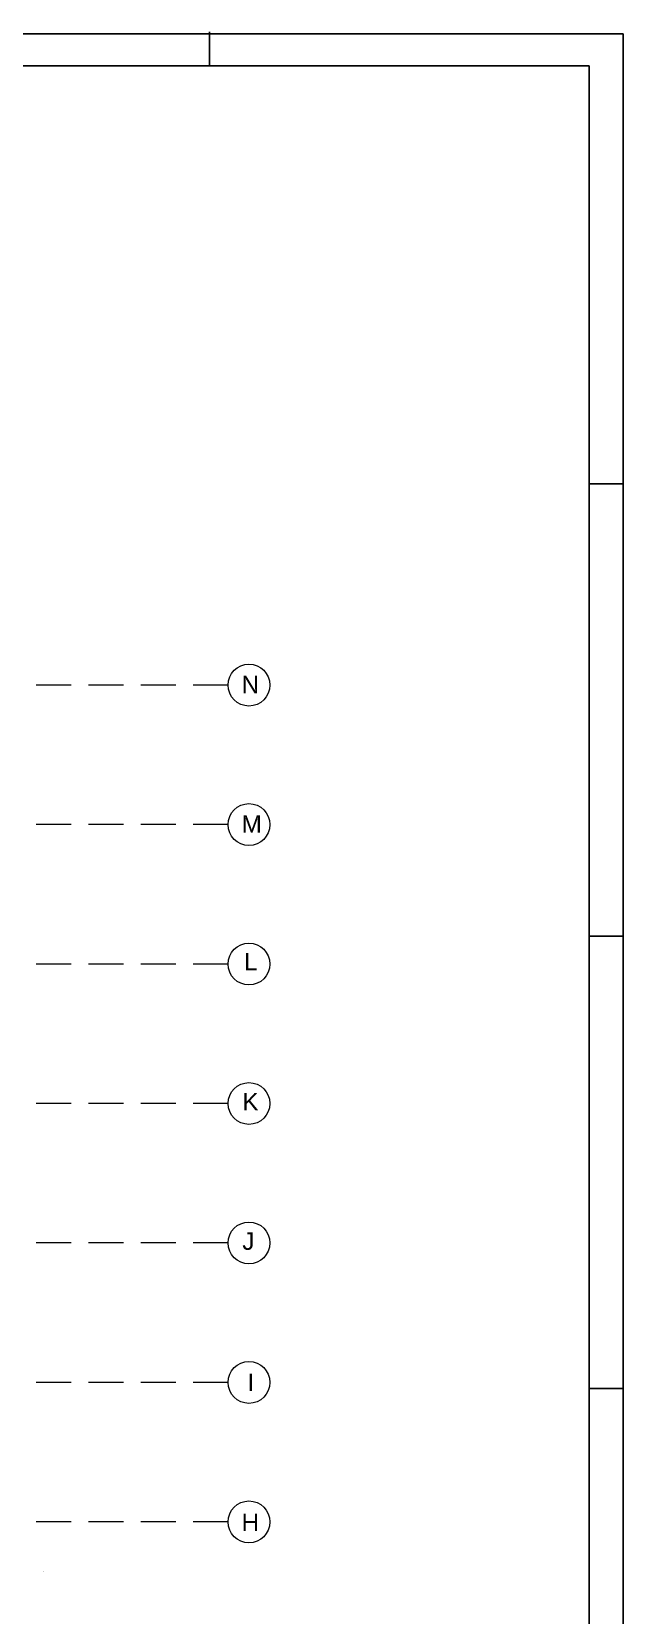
# Model space of a CAD drawing. Extents: x 11598203 to 12344885, y -3849975 to -3741011.
# Drawn here: x 12327915 to 12344885, y -3786433 to -3741011 of the extents above; entities that cross this region are included whole.
import ezdxf

# ---------------------------------------------------------------- set-up
doc = ezdxf.new("R2010")
doc.units = 0
doc.header["$MEASUREMENT"] = 0
doc.linetypes.add('Center', pattern=[8, 4, -2, 0, -2])
doc.linetypes.add('DASHED', pattern=[0.75, 0.5, -0.25])
doc.layers.get('0').update_dxf_attribs({"linetype": 'CONTINUOUS'})
doc.layers.add('HVAC_ODU', color=232, linetype='CONTINUOUS', lineweight=0)
doc.styles.get("Standard").update_dxf_attribs({"font": 'arial.ttf'})

# ---------------------------------------------------------------- blocks, each defined once
blk = doc.blocks.new('TERRACE1')
at = {"color": 6, "ltscale": 5}
for p, q in [((872.9, 26478.4, 2874.3), (872.9, 26478.4, 2874.3)), ((886.4, 26478.4, 2874.3), (886.4, 26478.4, 2874.3)), ((889.4, 26478.4, 2874.3), (889.4, 26478.4, 2874.3))]:
    blk.add_line(p, q, dxfattribs=at)

msp = doc.modelspace()

# ---------------------------------------------------------------- linework, layer by layer
at = {"color": 8, "lineweight": 25}
for p, q in [((12263897.3, -3741077), (12344885, -3741077)), ((12333019.6, -3741011.4), (12333019.6, -3741995.3)), ((12344885, -3741077), (12344885, -3849974.7)), ((12264881.2, -3741995.3), (12343901.1, -3741995.3)), ((12343901.1, -3741995.3), (12343901.1, -3848990.8)), ((12343901.1, -3753982.5), (12344885, -3753982.5)), ((12343901.1, -3766953.7), (12344885, -3766953.7)), ((12343901.1, -3779924.8), (12344885, -3779924.8))]:
    msp.add_line(p, q, dxfattribs=at)
at = {"layer": 'HVAC_ODU', "linetype": 'DASHED', "ltscale": 2000}
for p, q in [((12333548.2, -3759752.8, -1103.3), (12270996.9, -3759752.8, -1103.3)), ((12333548.2, -3763752.8, -1103.3), (12270996.9, -3763752.8, -1103.3)), ((12333548.2, -3767752.8, -1103.3), (12270996.9, -3767752.8, -1103.3)), ((12333548.2, -3771752.8, -1103.3), (12270996.9, -3771752.8, -1103.3)), ((12333548.2, -3775752.8, -1103.3), (12270996.9, -3775752.8, -1103.3)), ((12333548.2, -3779752.8, -1103.3), (12270996.9, -3779752.8, -1103.3)), ((12333548.2, -3783752.8, -1103.3), (12270996.9, -3783752.8, -1103.3))]:
    msp.add_line(p, q, dxfattribs=at)
at = {"layer": 'HVAC_ODU', "ltscale": 500}
for centre in [(12334148.2, -3759752.8, -1103.3), (12334148.2, -3763752.8, -1103.3), (12334148.2, -3767752.8, -1103.3), (12334148.2, -3771752.8, -1103.3), (12334148.2, -3775752.8, -1103.3), (12334148.2, -3779752.8, -1103.3), (12334148.2, -3783752.8, -1103.3)]:
    msp.add_circle(centre, 600, dxfattribs=at)

# ---------------------------------------------------------------- block references
at = {"color": 3, "linetype": 'Center'}
msp.add_blockref('TERRACE1', (12327378.9, -3811652.8, -1103.3), dxfattribs=at)

# ---------------------------------------------------------------- texts
at = {"layer": 'HVAC_ODU', "ltscale": 500, "char_height": 500, "attachment_point": 1}
for s, insert in [('N', (12333934.9, -3759484.9)), ('M', (12333934.9, -3763484.9)), ('L', (12334005.4, -3767434.6)), ('K', (12333957, -3771450.7)), ('J', (12333957, -3775450.7)), ('I', (12334102, -3779498.9)), ('H', (12333934.7, -3783515.3))]:
    msp.add_mtext_dynamic_manual_height_columns(s, width=1284.549, gutter_width=14.7, heights=[0], dxfattribs=dict(at, insert=insert))

doc.saveas('drawing.dxf')
